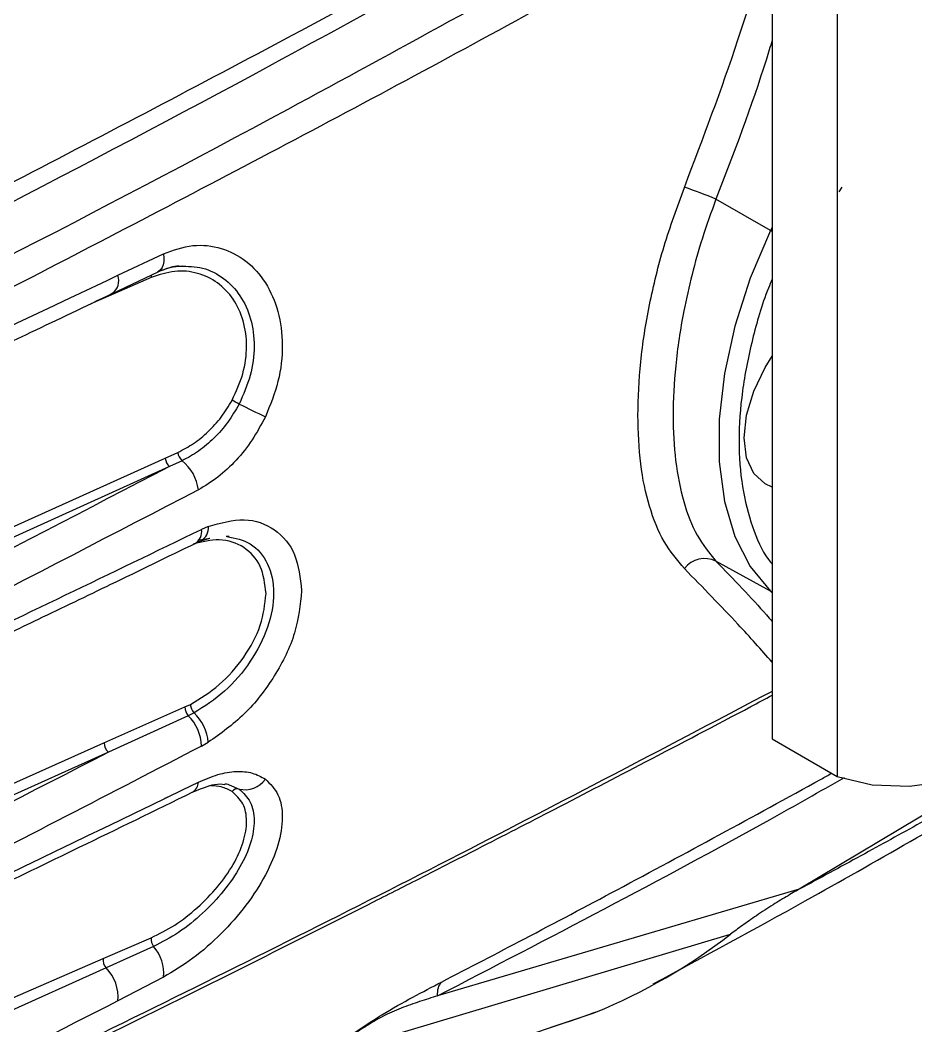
# Model space of a CAD drawing. Extents: x 7 to 135, y 1 to 99.
# Drawn here: x 18.466 to 20.295, y 10.093 to 12.145 of the extents above; entities that cross this region are included whole.
import ezdxf

# ---------------------------------------------------------------- set-up
doc = ezdxf.new("R2010")
doc.units = 0
doc.header["$MEASUREMENT"] = 0
doc.layers.add('OBJECT', color=7, linetype='CONTINUOUS')

msp = doc.modelspace()

# ---------------------------------------------------------------- linework, layer by layer
at = {"layer": 'OBJECT'}
for p, q in [((20.0011, 12.3024), (20.0011, 10.679)), ((20.1341, 12.3024), (20.1341, 10.6023)), ((20.1382, 11.795), (20.1442, 11.8046)), ((19.9977, 11.716), (19.8863, 11.7798)), ((20.0011, 11.7233), (19.9977, 11.716)), ((20.0011, 11.7141), (19.9977, 11.716)), ((18.6657, 11.6248), (18.7591, 11.6689)), ((18.7339, 11.6203), (18.6357, 11.5776)), ((18.6547, 11.588), (18.7482, 11.6322)), ((18.6357, 11.5776), (18.6106, 11.5669)), ((16.692, 10.3174), (18.7625, 11.252)), ((18.7625, 11.252), (18.7883, 11.2636)), ((18.7969, 11.2465), (18.7714, 11.2346)), ((18.7714, 11.2346), (16.7009, 10.3001)), ((18.8504, 11.1126), (18.8363, 11.1063)), ((18.8245, 11.0783), (18.8351, 11.0831)), ((18.8287, 11.0845), (18.8538, 11.0886)), ((18.8352, 11.0831), (18.8538, 11.0886)), ((18.8868, 11.0925), (18.893, 11.0927)), ((19.9977, 10.9806), (19.8863, 11.0418)), ((20.0011, 10.9791), (19.9977, 10.9806)), ((19.9977, 10.9806), (20.0011, 10.9773)), ((18.6375, 10.6713), (18.8025, 10.7442)), ((18.8025, 10.7442), (18.8138, 10.7494)), ((18.8213, 10.7321), (18.8093, 10.7263)), ((18.8093, 10.7263), (18.6465, 10.6516)), ((16.7029, 9.8021), (18.6375, 10.6713)), ((18.8363, 10.6642), (18.8504, 10.6721)), ((20.0011, 10.679), (20.1341, 10.6023)), ((18.6465, 10.6516), (16.7119, 9.7822)), ((20.5529, 10.6697), (20.0563, 10.3721)), ((18.8932, 10.5855), (18.9133, 10.5767)), ((18.7625, 10.5583), (18.7611, 10.5577)), ((18.7664, 10.5602), (18.7714, 10.5624)), ((20.0563, 10.3721), (19.3183, 10.1548)), ((19.0946, 10.0355), (19.9161, 10.2804)), ((18.6357, 10.2312), (18.7339, 10.2733)), ((18.7388, 10.2553), (18.6418, 10.2117)), ((18.4193, 10.1369), (18.6357, 10.2312)), ((18.6418, 10.2117), (18.428, 10.1152)), ((18.7591, 10.193), (18.6657, 10.1443)), ((19.3183, 10.1548), (19.3182, 10.1548)), ((18.8984, 9.871), (19.6411, 10.1216)), ((19.6411, 10.1216), (19.631, 10.1181))]:
    msp.add_line(p, q, dxfattribs=at)
at = {"layer": 'OBJECT', "flags": 128}
for points in [[(19.9977, 11.716), (19.9566, 11.6187), (19.9251, 11.5208), (19.9037, 11.4245), (19.8929, 11.3316), (19.8929, 11.244), (19.9037, 11.1636), (19.9251, 11.0919), (19.9566, 11.0305), (19.9977, 10.9806)], [(18.7591, 11.6689), (18.7599, 11.6606), (18.7597, 11.653), (18.7585, 11.6462), (18.7562, 11.6404), (18.753, 11.6358), (18.749, 11.6326), (18.7467, 11.6315)], [(20.0011, 11.1929), (19.9867, 11.1992), (19.9636, 11.2206), (19.9491, 11.2527), (19.9442, 11.2933), (19.9491, 11.3396), (19.9636, 11.3885), (19.9867, 11.4366), (20.0011, 11.4595)], [(20.1341, 10.6023), (20.205, 10.5855), (20.2815, 10.5824), (20.3624, 10.5931), (20.4466, 10.6173), (20.5326, 10.6548), (20.6194, 10.7048), (20.7055, 10.7668), (20.7896, 10.8397), (20.8706, 10.9225), (20.947, 11.0139), (21.018, 11.1125)]]:
    msp.add_lwpolyline(points, dxfattribs=at)
at = {"layer": 'OBJECT'}
for centre, radius, start, end in [((19.6188, 11.1712), 0.6649, 66.2705, 72.2059), ((18.6363, 11.6137), 0.0314, 303.73, 20.6375), ((18.7508, 11.6234), 0.0173, 173.6621, 190.2608), ((18.6279, 10.8472), 0.5887, 61.0004, 62.5894), ((25.6245, 25.1076), 15.2963, 243.97608, 244.19926), ((18.7896, 11.255), 0.0273, 186.2975, 228.2295), ((18.8156, 11.2666), 0.0275, 186.2709, 227.0504), ((18.7417, 11.1767), 0.089, 6.7592, 51.6738), ((18.8105, 11.1009), 0.0264, 299.1303, 11.9284), ((18.8214, 11.109), 0.0293, 297.5364, 7.144), ((19.8636, 10.9944), 0.0525, 64.388, 142.4549), ((18.8296, 10.7443), 0.0271, 180.2775, 221.6556), ((18.843, 10.7518), 0.0294, 184.6502, 222.1158), ((18.7566, 10.6636), 0.0942, 5.211, 46.6734), ((18.7486, 10.663), 0.0877, 0.8242, 46.1661), ((18.6644, 10.6717), 0.0268, 180.8617, 228.3885), ((18.8077, 10.5903), 0.0224, 297.7408, 0.9955), ((18.9251, 10.6265), 0.0512, 256.6336, 324.6399), ((18.9102, 10.5627), 0.0143, 77.4614, 142.3483), ((19.2, 11.2028), 1.1677, 292.1905, 307.8203), ((18.7589, 10.2705), 0.0252, 173.7337, 217.155), ((18.6779, 10.2011), 0.0815, 354.2924, 41.6629), ((18.6611, 10.2284), 0.0255, 173.7662, 220.7999), ((18.5838, 10.1532), 0.0824, 353.7725, 45.2391)]:
    msp.add_arc(centre, radius, start, end, dxfattribs=at)
for points, knots in [([(16.5837, 10.8961), (16.7762, 10.9867), (17.1681, 11.1713), (17.7566, 11.4602), (18.3421, 11.7564), (18.9184, 12.0588), (19.3158, 12.2714), (19.5225, 12.3869), (19.5438, 12.3989)], [0, 0, 0, 0, 0.1891529, 0.3851664, 0.5880463, 0.7814733, 0.9774271, 1, 1, 1, 1]), ([(19.5743, 12.3813), (19.3641, 12.2647), (18.7814, 11.9415), (17.7923, 11.4347), (16.9979, 11.0564), (16.601, 10.8674)], [0, 0, 0, 0, 0.220185, 0.61043, 1, 1, 1, 1]), ([(16.6235, 10.775), (17.029, 10.9677), (17.8404, 11.3533), (18.8545, 11.8723), (19.4531, 12.2041), (19.6716, 12.3251)], [0, 0, 0, 0, 0.388118, 0.776745, 1, 1, 1, 1]), ([(16.6541, 10.7228), (16.843, 10.8114), (17.2273, 10.9916), (17.8042, 11.2734), (18.3781, 11.5621), (18.9437, 11.8566), (19.4031, 12.1017), (19.6744, 12.2526), (19.7639, 12.3024)], [0, 0, 0, 0, 0.176451, 0.358939, 0.547468, 0.727662, 0.91017, 1, 1, 1, 1]), ([(19.822, 11.8042), (19.8599, 11.904), (19.9223, 12.0681), (19.9729, 12.2364), (19.9928, 12.3024)], [0, 0, 0, 0, 0.608137, 1, 1, 1, 1]), ([(20.0011, 12.104), (19.9972, 12.0912), (19.9638, 11.9814), (19.9227, 11.8743), (19.8863, 11.7798)], [0, 0, 0, 0, 0.117017, 1, 1, 1, 1]), ([(19.727, 11.3391), (19.7281, 11.3749), (19.7304, 11.4466), (19.7493, 11.5638), (19.7783, 11.6843), (19.8074, 11.7642), (19.822, 11.8042)], [0, 0, 0, 0, 0.2495485, 0.4999685, 0.7498325, 1, 1, 1, 1]), ([(19.8863, 11.7798), (19.8768, 11.7534), (19.8583, 11.7024), (19.8369, 11.626), (19.8171, 11.5382), (19.8026, 11.4405), (19.7972, 11.3375), (19.8025, 11.2437), (19.819, 11.1614), (19.846, 11.0915), (19.8729, 11.0584), (19.8863, 11.0418)], [0, 0, 0, 0, 0.08716, 0.168378, 0.249871, 0.377197, 0.499566, 0.621999, 0.749352, 0.874781, 1, 1, 1, 1]), ([(18.7591, 11.6689), (18.7791, 11.6759), (18.8191, 11.69), (18.8778, 11.6827), (18.9291, 11.6564), (18.9693, 11.6116), (18.9953, 11.5523), (19.0041, 11.483), (18.9962, 11.4082), (18.9767, 11.3601), (18.9669, 11.3361)], [0, 0, 0, 0, 0.125399, 0.250033, 0.374937, 0.500007, 0.625107, 0.75017, 0.875156, 1, 1, 1, 1]), ([(18.8989, 11.3699), (18.9072, 11.3878), (18.9236, 11.4236), (18.9308, 11.4803), (18.9239, 11.533), (18.903, 11.5778), (18.8705, 11.6115), (18.8292, 11.6311), (18.7821, 11.6362), (18.75, 11.6257), (18.7339, 11.6203)], [0, 0, 0, 0, 0.124852, 0.24967, 0.374509, 0.499431, 0.624474, 0.749587, 0.874619, 1, 1, 1, 1]), ([(18.748, 11.6321), (18.7561, 11.6354), (18.7725, 11.6422), (18.7889, 11.6436), (18.7971, 11.6443)], [0, 0, 0, 0, 0.500587, 1, 1, 1, 1]), ([(18.7574, 11.6354), (18.7684, 11.64), (18.7804, 11.645), (18.7918, 11.6437), (18.7928, 11.6436)], [0, 0, 0, 0, 0.912323, 1, 1, 1, 1]), ([(18.7928, 11.6436), (18.8084, 11.6433), (18.8405, 11.6426), (18.883, 11.6205), (18.9171, 11.5849), (18.939, 11.537), (18.9463, 11.4808), (18.9391, 11.42), (18.9219, 11.3815), (18.9133, 11.3622)], [0, 0, 0, 0, 0.135537, 0.279645, 0.423505, 0.567298, 0.711235, 0.855462, 1, 1, 1, 1]), ([(16.6563, 10.7137), (16.8711, 10.8068), (17.3131, 10.9982), (17.9836, 11.3016), (18.4343, 11.5152), (18.6657, 11.6248)], [0, 0, 0, 0, 0.315, 0.648332, 1, 1, 1, 1]), ([(20.0011, 11.6169), (19.9986, 11.6108), (19.9812, 11.57), (19.9594, 11.4925), (19.9381, 11.3873), (19.9313, 11.2859), (19.9381, 11.1923), (19.9594, 11.1117), (19.9812, 11.0594), (19.9986, 11.0386), (20.0011, 11.0356)], [0, 0, 0, 0, 0.026871, 0.181055, 0.339435, 0.5, 0.660565, 0.818945, 0.973129, 1, 1, 1, 1]), ([(16.6461, 10.6756), (16.7088, 10.7026), (16.8213, 10.751), (16.9699, 10.8158), (17.0854, 10.8665), (17.1812, 10.9088), (17.361, 10.9885), (17.5873, 11.0901), (17.8527, 11.2113), (18.021, 11.289), (18.1443, 11.3464), (18.2371, 11.3898), (18.3547, 11.4451), (18.4969, 11.5124), (18.5996, 11.5616), (18.6551, 11.5882)], [0, 0, 0, 0, 0.091691, 0.164514, 0.218476, 0.261777, 0.30597, 0.484367, 0.5981, 0.703041, 0.737311, 0.783982, 0.843319, 0.915325, 1, 1, 1, 1]), ([(18.7883, 11.2636), (18.7991, 11.2691), (18.8206, 11.2802), (18.8506, 11.3051), (18.8778, 11.3348), (18.8919, 11.3582), (18.8989, 11.3699)], [0, 0, 0, 0, 0.249686, 0.500038, 0.748855, 1, 1, 1, 1]), ([(18.9133, 11.3622), (18.9059, 11.3495), (18.8912, 11.3243), (18.8626, 11.292), (18.831, 11.2647), (18.8083, 11.2526), (18.7969, 11.2465)], [0, 0, 0, 0, 0.251033, 0.499842, 0.750237, 1, 1, 1, 1]), ([(18.9669, 11.3361), (18.9583, 11.32), (18.9413, 11.2881), (18.9077, 11.2466), (18.8705, 11.2113), (18.8435, 11.1952), (18.8301, 11.1871)], [0, 0, 0, 0, 0.251428, 0.50031, 0.75055, 1, 1, 1, 1]), ([(19.822, 11.0264), (19.8074, 11.0438), (19.7783, 11.0785), (19.7493, 11.1516), (19.7304, 11.2375), (19.7281, 11.3052), (19.727, 11.3391)], [0, 0, 0, 0, 0.250229, 0.500882, 0.749824, 1, 1, 1, 1]), ([(18.7714, 11.2346), (18.4344, 11.06), (17.7603, 10.7106), (17.0634, 10.3777), (16.7149, 10.2112)], [0, 0, 0, 0, 0.499931, 1, 1, 1, 1]), ([(18.8301, 11.1871), (18.4865, 11.0088), (17.8038, 10.6546), (17.0978, 10.3172), (16.7471, 10.1497)], [0, 0, 0, 0, 0.50338, 1, 1, 1, 1]), ([(18.8504, 11.1126), (18.8755, 11.1196), (18.9257, 11.1334), (18.9884, 11.1099), (19.0322, 11.0591), (19.0378, 11.0072), (19.0407, 10.9812)], [0, 0, 0, 0, 0.250566, 0.50035, 0.750175, 1, 1, 1, 1]), ([(16.7477, 10.1431), (16.9106, 10.2147), (17.2462, 10.3621), (17.7572, 10.5944), (18.2916, 10.8432), (18.6517, 11.0171), (18.8363, 11.1063)], [0, 0, 0, 0, 0.22962, 0.472827, 0.72962, 1, 1, 1, 1]), ([(18.9682, 10.9755), (18.9659, 10.9951), (18.9612, 11.0345), (18.9251, 11.0727), (18.8761, 11.0901), (18.8378, 11.0808), (18.8197, 11.0764)], [0, 0, 0, 0, 0.255711, 0.511802, 0.768374, 1, 1, 1, 1]), ([(18.8882, 11.0921), (18.9051, 11.0885), (18.9406, 11.0811), (18.9749, 11.0385), (18.9879, 10.9782), (18.9751, 10.9069), (18.9388, 10.836), (18.885, 10.7724), (18.8425, 10.7456), (18.8213, 10.7321)], [0, 0, 0, 0, 0.131882, 0.276449, 0.4208, 0.565135, 0.709678, 0.854611, 1, 1, 1, 1]), ([(16.7363, 10.1144), (16.8015, 10.143), (16.9185, 10.1942), (17.073, 10.2627), (17.1931, 10.3162), (17.2927, 10.3609), (17.4796, 10.4452), (17.7149, 10.5525), (17.9908, 10.6805), (18.1657, 10.7626), (18.2938, 10.8232), (18.3903, 10.869), (18.5125, 10.9274), (18.6603, 10.9985), (18.7671, 11.0504), (18.8247, 11.0784)], [0, 0, 0, 0, 0.09169, 0.164513, 0.218477, 0.261778, 0.305971, 0.48437, 0.598102, 0.703044, 0.737312, 0.783982, 0.843318, 0.915323, 1, 1, 1, 1]), ([(19.8863, 11.0418), (19.9227, 11.0041), (19.9638, 10.9615), (19.9972, 10.9233), (20.0011, 10.9188)], [0, 0, 0, 0, 0.882983, 1, 1, 1, 1]), ([(20.0011, 10.8358), (19.9786, 10.861), (19.9254, 10.9208), (19.8598, 10.9878), (19.822, 11.0264)], [0, 0, 0, 0, 0.422779, 1, 1, 1, 1]), ([(19.0407, 10.9812), (19.0378, 10.9527), (19.0321, 10.8958), (18.9883, 10.8062), (18.9256, 10.7253), (18.8755, 10.6899), (18.8504, 10.6721)], [0, 0, 0, 0, 0.24993, 0.499886, 0.749919, 1, 1, 1, 1]), ([(18.8138, 10.7494), (18.834, 10.7616), (18.8743, 10.786), (18.9251, 10.8445), (18.9611, 10.911), (18.9659, 10.954), (18.9682, 10.9755)], [0, 0, 0, 0, 0.25068, 0.500935, 0.750645, 1, 1, 1, 1]), ([(20.0011, 10.776), (19.7962, 10.6683), (19.3739, 10.4465), (18.7166, 10.1172), (18.0333, 9.7866), (17.3454, 9.4656), (16.8814, 9.2591), (16.6541, 9.1579)], [0, 0, 0, 0, 0.190637, 0.392769, 0.598173, 0.803117, 1, 1, 1, 1]), ([(16.6436, 9.1451), (16.7268, 9.1819), (16.8813, 9.2501), (17.094, 9.3456), (17.2705, 9.4257), (17.4141, 9.4913), (17.5366, 9.5478), (17.6504, 9.6005), (17.8337, 9.6861), (18.0861, 9.8052), (18.3893, 9.9508), (18.6733, 10.0896), (18.9306, 10.2171), (19.1301, 10.3173), (19.2839, 10.3954), (19.4104, 10.46), (19.5668, 10.5404), (19.7527, 10.6371), (19.901, 10.7147), (19.9867, 10.7604), (20.0011, 10.7681)], [0, 0, 0, 0, 0.0716549, 0.133072, 0.1842613, 0.2252304, 0.2583967, 0.2915069, 0.3251454, 0.4197217, 0.5146636, 0.5952211, 0.6745814, 0.7469768, 0.7764192, 0.8149243, 0.8627754, 0.9199758, 0.9865308, 1, 1, 1, 1]), ([(20.6712, 10.7151), (20.6324, 10.6928), (20.5514, 10.6462), (20.4292, 10.5772), (20.3051, 10.508), (20.1809, 10.4397), (20.0983, 10.3949), (20.0563, 10.3721)], [0, 0, 0, 0, 0.187145, 0.391348, 0.595125, 0.793954, 1, 1, 1, 1]), ([(18.6465, 10.6516), (18.3295, 10.4893), (17.6958, 10.1647), (17.0421, 9.8546), (16.7154, 9.6997)], [0, 0, 0, 0, 0.500229, 1, 1, 1, 1]), ([(18.8363, 10.6642), (18.6517, 10.5684), (18.2916, 10.3817), (17.7572, 10.1145), (17.2462, 9.865), (16.9106, 9.7066), (16.7477, 9.6296)], [0, 0, 0, 0, 0.27038, 0.527173, 0.77038, 1, 1, 1, 1]), ([(18.8301, 10.5906), (18.8436, 10.5965), (18.8706, 10.6081), (18.9079, 10.6138), (18.9413, 10.6111), (18.9584, 10.6016), (18.9669, 10.5968)], [0, 0, 0, 0, 0.250785, 0.500022, 0.750017, 1, 1, 1, 1]), ([(19.3264, 10.183), (19.3829, 10.2123), (19.5025, 10.2745), (19.6916, 10.3746), (19.8934, 10.4832), (20.0392, 10.5626), (20.1154, 10.605), (20.1225, 10.6089)], [0, 0, 0, 0, 0.211269, 0.448076, 0.710421, 0.972766, 1, 1, 1, 1]), ([(16.7471, 9.6236), (17.0978, 9.7798), (17.8038, 10.0943), (18.4865, 10.4245), (18.8301, 10.5906)], [0, 0, 0, 0, 0.49662, 1, 1, 1, 1]), ([(18.9669, 10.5968), (18.9767, 10.5872), (18.9962, 10.5678), (19.0041, 10.5199), (18.9953, 10.4634), (18.9693, 10.4016), (18.9291, 10.3392), (18.8778, 10.2807), (18.8191, 10.2287), (18.7791, 10.2049), (18.7591, 10.193)], [0, 0, 0, 0, 0.124844, 0.24983, 0.374893, 0.499993, 0.625063, 0.749967, 0.874601, 1, 1, 1, 1]), ([(19.3182, 10.1548), (19.5457, 10.2726), (19.8247, 10.4172), (20.0983, 10.5716), (20.1489, 10.6001)], [0, 0, 0, 0, 0.815067, 1, 1, 1, 1]), ([(19.7586, 10.1791), (19.8622, 10.2352), (20.1098, 10.3692), (20.3535, 10.5102), (20.4953, 10.5922)], [0, 0, 0, 0, 0.418478, 1, 1, 1, 1]), ([(16.736, 9.6036), (16.8264, 9.6435), (16.9955, 9.7181), (17.2299, 9.8233), (17.4282, 9.9132), (17.5918, 9.9881), (17.7304, 10.0521), (17.856, 10.1104), (17.979, 10.1679), (18.1035, 10.2265), (18.2407, 10.2915), (18.4027, 10.3688), (18.5993, 10.4635), (18.7416, 10.533), (18.8188, 10.5707)], [0, 0, 0, 0, 0.127673, 0.238652, 0.332946, 0.410559, 0.472851, 0.532128, 0.591338, 0.650482, 0.712496, 0.790612, 0.886445, 1, 1, 1, 1]), ([(18.7339, 10.2733), (18.7499, 10.2812), (18.782, 10.2971), (18.829, 10.3339), (18.8704, 10.3763), (18.9029, 10.4226), (18.9239, 10.4692), (18.9308, 10.5122), (18.9237, 10.549), (18.9072, 10.564), (18.8989, 10.5714)], [0, 0, 0, 0, 0.124906, 0.249953, 0.375023, 0.500104, 0.625117, 0.749959, 0.874676, 1, 1, 1, 1]), ([(18.9133, 10.5767), (18.9219, 10.5687), (18.9391, 10.5527), (18.9463, 10.5134), (18.939, 10.4676), (18.9171, 10.4179), (18.883, 10.3682), (18.8396, 10.3222), (18.7898, 10.2819), (18.7558, 10.2642), (18.7388, 10.2553)], [0, 0, 0, 0, 0.125666, 0.250364, 0.374871, 0.499374, 0.623987, 0.748872, 0.87422, 1, 1, 1, 1]), ([(18.8188, 10.5707), (18.8349, 10.5773), (18.8633, 10.5889), (18.8779, 10.587), (18.8842, 10.5862)], [0, 0, 0, 0, 0.571024, 1, 1, 1, 1]), ([(18.8989, 10.5714), (18.892, 10.5752), (18.8793, 10.5821), (18.8624, 10.5829), (18.8548, 10.5833)], [0, 0, 0, 0, 0.545516, 1, 1, 1, 1]), ([(18.8844, 10.5874), (18.8865, 10.5873), (18.8897, 10.5872), (18.8922, 10.586), (18.8932, 10.5855)], [0, 0, 0, 0, 0.6246, 1, 1, 1, 1]), ([(20.0563, 10.3721), (20.0535, 10.3706), (20.0462, 10.3666), (20.0288, 10.3564), (20.0019, 10.34), (19.9693, 10.3185), (19.9382, 10.297), (19.9237, 10.2861), (19.9161, 10.2804)], [0, 0, 0, 0, 0.061295, 0.157978, 0.353026, 0.568966, 0.775601, 1, 1, 1, 1]), ([(19.0892, 10.0332), (19.0959, 10.039), (19.1093, 10.0505), (19.1381, 10.0721), (19.1705, 10.0946), (19.2155, 10.1232), (19.2685, 10.1528), (19.3071, 10.1729), (19.3264, 10.183)], [0, 0, 0, 0, 0.125022, 0.25026, 0.372599, 0.500557, 0.750171, 1, 1, 1, 1]), ([(19.3182, 10.1548), (19.3184, 10.1606), (19.3187, 10.1723), (19.3239, 10.1794), (19.3264, 10.183)], [0, 0, 0, 0, 0.499995, 1, 1, 1, 1]), ([(18.6657, 10.1443), (18.4343, 10.0264), (17.9836, 9.7969), (17.3131, 9.4706), (16.8711, 9.2646), (16.6563, 9.1645)], [0, 0, 0, 0, 0.351668, 0.685, 1, 1, 1, 1]), ([(19.3182, 10.1548), (19.306, 10.1509), (19.2815, 10.1431), (19.2449, 10.1306), (19.209, 10.1148), (19.1791, 10.0973), (19.1578, 10.0835), (19.143, 10.0734), (19.1283, 10.0627), (19.1147, 10.0524), (19.1029, 10.0429), (19.0971, 10.0377), (19.0946, 10.0355)], [0, 0, 0, 0, 0.1676542, 0.3364175, 0.4992876, 0.6244541, 0.6813343, 0.7499507, 0.8052609, 0.8750439, 0.9458793, 1, 1, 1, 1]), ([(18.8984, 9.871), (18.9792, 9.8982), (19.1411, 9.9529), (19.382, 10.0342), (19.5512, 10.091), (19.6356, 10.1193)], [0, 0, 0, 0, 0.332264, 0.666687, 1, 1, 1, 1])]:
    msp.add_open_spline(points, degree=3, knots=knots, dxfattribs=at)

doc.saveas('drawing.dxf')
